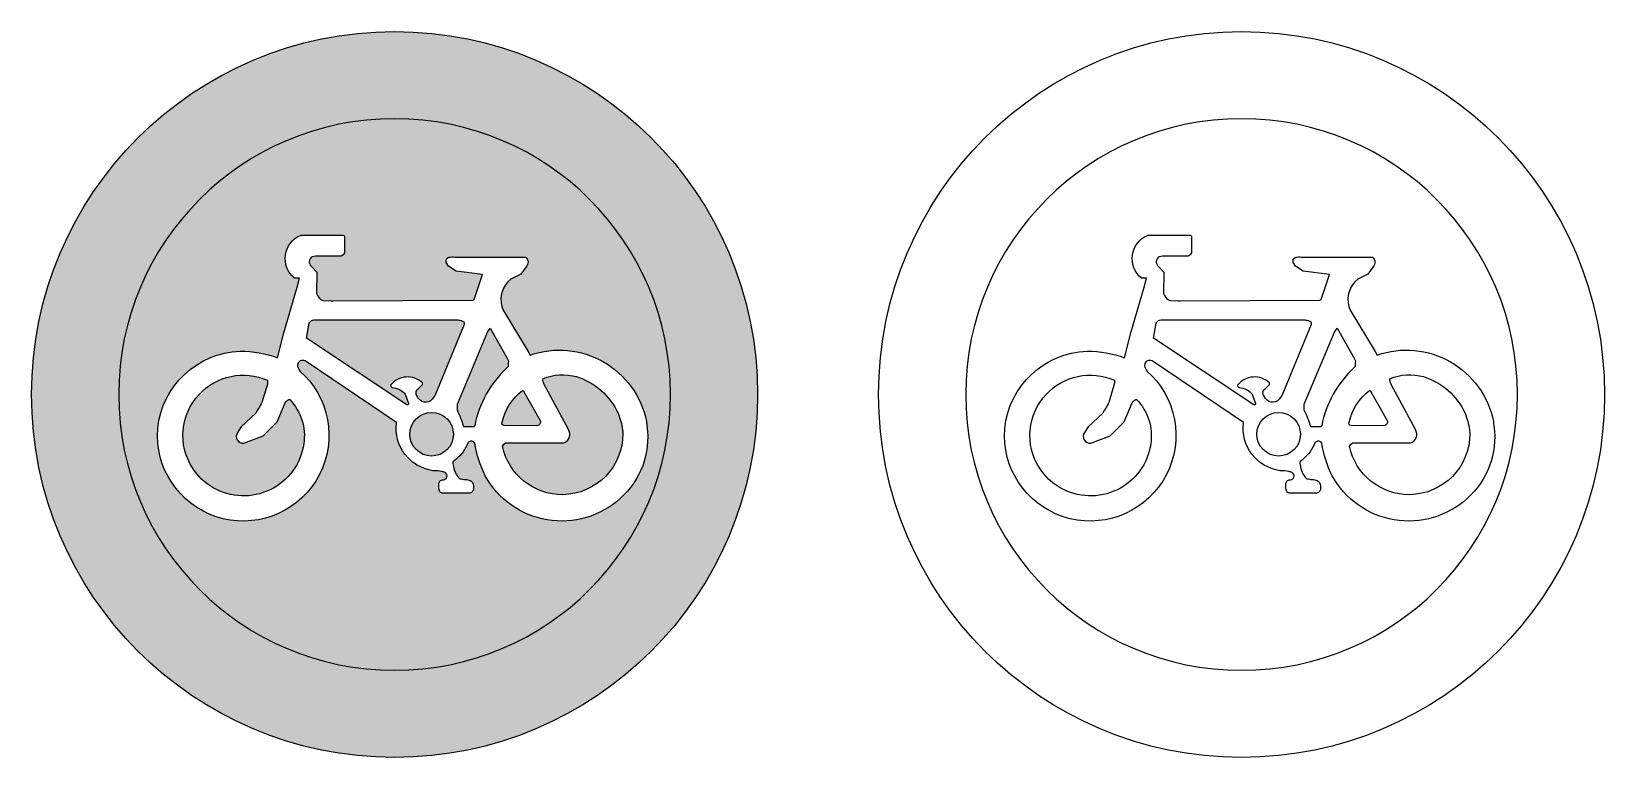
# Model space of a CAD drawing. Extents: x -63 to 1237, y 5 to 605.
import ezdxf

# ---------------------------------------------------------------- set-up
doc = ezdxf.new("R2010")
doc.units = 0
doc.header["$MEASUREMENT"] = 0

msp = doc.modelspace()

# ---------------------------------------------------------------- hatches: boundary and pattern name
h = msp.add_hatch(color=1)
edge = h.paths.add_edge_path()
edge.add_arc((236.9189999999999, 305.103), 300.001, 0, 180, ccw=False)
edge.add_arc((236.9189999999999, 305.103), 300.001, -180, 0, ccw=False)
edge = h.paths.add_edge_path(flags=16)
edge.add_arc((236.9189999999999, 305.103), 228.001, 180, 360)
edge.add_arc((236.9189999999999, 305.103), 228.001, 0, 180)
h = msp.add_hatch(color=7)
edge = h.paths.add_edge_path()
edge.add_arc((236.9189999999999, 305.103), 228.001, 180, 360)
edge.add_arc((236.9189999999999, 305.103), 228.001, 0, 180)
edge = h.paths.add_edge_path(flags=16)
edge.add_line((238.4279999999999, 281.862), (163.8819999999998, 332.455))
edge.add_arc((161.1820877962772, 328.6476489871849), 4.667488365555347, 54.65834886320427, 154.3374267037459)
edge.add_arc((162.1440117739, 329.0747299173579), 5.409286442325378, 162.8587510673334, 215.2212922063197)
edge.add_arc((166.2702376054498, 330.4294189605948), 9.645802753971532, 207.6372519076428, 234.3328046877688)
edge.add_arc((118.5285547848024, 273.605117669719), 64.60411601949701, 46.71004449175052, 49.31262777428259, ccw=False)
edge.add_arc((111.8258761805543, 271.3815823746904), 70.89796378911964, -184.59714386910161, 43.99837509479943, ccw=False)
edge.add_arc((111.6594059814638, 269.9781014449346), 70.85859308030182, 91.89358975070132, 174.2607976279703, ccw=False)
edge.add_arc((111.2813181357987, 261.6643651101909), 79.15798626150088, 68.50919286886352, 91.42122589064309, ccw=False)
edge.add_line((140.2809999999999, 335.319), (145.2929999999999, 356.187))
edge.add_line((145.2929999999999, 356.187), (156.4349999999998, 393.934))
edge.add_line((156.4349999999998, 393.934), (158.2919999999998, 401.401))
edge.add_line((158.2919999999998, 401.401), (154.1449999999999, 401.377))
edge.add_arc((167.3599660890713, 417.477727414319), 20.82951636513705, 112.9887217698724, 230.6219368577409, ccw=False)
edge.add_line((159.2249999999999, 436.653), (159.6969999999999, 436.7619999999999))
edge.add_line((159.6969999999999, 436.7619999999999), (194.2789999999999, 436.745))
edge.add_arc((194.1741612657201, 435.3471793630586), 1.40174665801805, 24.568554785469303, 85.7107575488842, ccw=False)
edge.add_line((195.4489999999998, 435.93), (195.4749999999999, 422.264))
edge.add_arc((191.5541978813079, 423.5108591059452), 4.114285707631193, 282.23350631001523, 342.35875163291576, ccw=False)
edge.add_arc((189.3657955263373, 434.3955710636577), 15.21646805781075, 279.13278621966316, 281.6019554299661, ccw=False)
edge.add_line((191.7809999999999, 419.372), (172.2299999999999, 419.372))
edge.add_line((172.2299999999999, 419.372), (171.6139999999998, 419.379))
edge.add_arc((173.0542495899342, 402.7215393905416), 16.71960863288868, 94.94165991674147, 103.7931668508882)
edge.add_arc((169.9816690486331, 415.5548065413259), 3.524673635176731, 105.0238377467359, 113.6278424478965)
edge.add_arc((171.1112354174731, 414.835775780879), 4.695895591078342, 122.7772167902068, 228.9765423790487)
edge.add_line((168.0289999999999, 411.293), (172.6679999999999, 406.148))
edge.add_line((172.6679999999999, 406.148), (172.4369999999999, 388.651))
edge.add_arc((182.244515768424, 391.8333061451894), 10.31088928994959, 197.977016711106, 242.7348194377724)
edge.add_line((177.521, 382.668), (182.4669999999999, 382.658))
edge.add_arc((183.5017475538626, 351.6096799602579), 31.06555777369004, 87.55687394268568, 91.90879031612587, ccw=False)
edge.add_line((184.8259999999999, 382.647), (186.151, 382.647))
edge.add_line((186.151, 382.647), (301.5299999999999, 382.969))
edge.add_arc((300.3715795219686, 386.2518761778553), 3.481266149413466, 289.4362835990817, 309.5867135150982)
edge.add_line((302.5899999999999, 383.569), (309.5099999999999, 404.271))
edge.add_line((309.5099999999999, 404.271), (287.7529999999999, 407.127))
edge.add_line((287.7529999999999, 407.127), (281.4789999999998, 411.088))
edge.add_line((281.4789999999998, 411.088), (279.6149999999999, 414.109))
edge.add_arc((285.2759447792045, 415.4104775978301), 5.808626320470053, 174.3038552263671, 192.9475764034907, ccw=False)
edge.add_arc((282.279826855861, 415.7553615840947), 2.793447389720437, 137.5997174854781, 175.2434541413233, ccw=False)
edge.add_arc((282.814014093642, 414.886295612088), 3.784423820055816, 99.84408574216098, 133.3330188895196, ccw=False)
edge.add_arc((284.8302668406968, 401.5073843744203), 17.31367963944511, 84.5223058592847, 98.84862321470098, ccw=False)
edge.add_line((286.4829999999999, 418.742), (345.2399999999999, 418.679))
edge.add_arc((341.5917029011496, 414.4058669799572), 5.618695358217929, -43.75657565220479, 49.51010579280711, ccw=False)
edge.add_line((345.65, 410.52), (341.16, 404.702))
edge.add_line((341.16, 404.702), (333.0599999999998, 400.449))
edge.add_line((333.0599999999998, 400.449), (330.4999999999999, 398.135))
edge.add_arc((346.6506996879928, 383.4861442987085), 21.80445077888905, 137.7916383066879, 203.0698615531332)
edge.add_line((326.5899999999998, 374.942), (347.4299999999999, 340.737))
edge.add_line((347.4299999999999, 340.737), (349.0299999999999, 337.723))
edge.add_arc((373.1426712657617, 268.4782697631896), 73.32294034706563, 11.196731211963879, 109.19933949132229, ccw=False)
edge.add_arc((342.9983351448592, 270.4117459532634), 102.8105998131846, 4.72186789428531, 6.873568297508712, ccw=False)
edge.add_arc((379.1046162276897, 269.4651473605983), 67.01926799261403, -48.628775333803105, 8.071293157026616, ccw=False)
edge.add_arc((375.0122151667857, 272.5914307367768), 72.07718183425466, 208.7165626620604, 312.17002362082275, ccw=False)
edge.add_arc((395.8528994017283, 279.3048890136989), 93.67117884062398, 188.8622259673101, 206.1921710500381, ccw=False)
edge.add_arc((300.3666330962431, 263.0413262611586), 3.458805346516946, 31.99582298270686, 173.9645184419045)
edge.add_arc((264.5571671076656, 279.1617559820487), 36.00113110105679, 306.2046561902131, 334.044438330062, ccw=False)
edge.add_arc((292.8388197471771, 243.9994039070428), 9.305890089615875, 138.9397427758337, 142.5502011766408)
edge.add_arc((287.1389311626305, 248.4443452271495), 2.078958757994488, 144.2831429373038, 183.567038099307)
edge.add_arc((308.2258514524347, 250.3668791623932), 23.25256052140758, 185.0625447774639, 215.0022812360487)
edge.add_arc((292.7784176276546, 239.7243648157272), 4.49675424591245, 216.8271021720963, 260.6777278359567)
edge.add_arc((299.5257834009567, 278.569764291786), 43.92362715209578, 260.2005760698002, 265.9099962579136)
edge.add_arc((295.9645148749056, 227.1825132210892), 7.587595102526218, 55.61149147575179, 86.7626821839267, ccw=False)
edge.add_arc((296.3235991187775, 228.8971498801124), 6.007534427099589, -7.480850520816773, 49.18797818868569, ccw=False)
edge.add_arc((293.1546038907336, 228.6766388885154), 9.142663309567114, 340.6345356844854, 356.4780709219494, ccw=False)
edge.add_arc((298.7874621494357, 226.9720753235084), 3.273593087316171, 290.2591684170794, 336.084557093037, ccw=False)
edge.add_arc((295.8272692151661, 235.7999820420645), 12.5834973427927, 282.31427690398255, 288.9852878976342, ccw=False)
edge.add_line((298.511, 223.506), (277.1499999999999, 223.465))
edge.add_arc((278.1792750964207, 231.2027215247031), 7.805878657650601, 247.84838460381638, 262.42297186155974, ccw=False)
edge.add_arc((275.9965077561817, 225.7238285919874), 1.908866890522534, 203.6529292210558, 246.5213102174371, ccw=False)
edge.add_arc((286.266606680479, 229.5149701307035), 12.8535163792707, 170.4024184419264, 200.7647037477972, ccw=False)
edge.add_arc((277.4041288133112, 230.9458117877502), 3.87710135040579, 130.658634211513, 169.4151817804324, ccw=False)
edge.add_arc((276.6276285536103, 231.5341783064381), 2.932059003039369, 94.2958162515427, 126.6355953221871, ccw=False)
edge.add_arc((276.1321742719406, 239.22412620356), 4.774100838956055, 273.312132684948, 293.9477770396002)
edge.add_arc((277.3424005266948, 237.8233482412571), 3.050394744296733, 283.7995796730481, 441.2202933520584)
edge.add_arc((275.0902233428925, 235.2352197959458), 6.227154725302669, 64.12306937104658, 69.26425092005809)
edge.add_arc((272.0797914113186, 228.4059367401831), 13.68570094954525, 67.6000299893659, 72.89097385362288)
edge.add_arc((269.9174801448921, 207.9923187430952), 34.06059984991754, 79.53170235616659, 91.15485571472021)
edge.add_line((269.231, 242.046), (268.6649999999998, 242.082))
edge.add_arc((274.0418267984556, 277.5506122776497), 35.87384455732107, 173.0973978574765, 261.37993874217614, ccw=False)
edge = h.paths.add_edge_path(flags=0)
edge.add_arc((120.5371353066723, 315.5242345788585), 11.39768778815705, -9.485084332598092, 6.9530863318045135, ccw=False)
edge.add_line((131.7789999999999, 313.646), (127.1369999999998, 298.389))
edge.add_arc((111.4229484593272, 303.4804732875169), 16.51830851087401, 337.9865091765673, 342.04727777963564, ccw=False)
edge.add_arc((49.38372885504984, 342.6861501905583), 89.69074535451394, 325.76796121671305, 329.59214537677684, ccw=False)
edge.add_arc((143.6230559499404, 280.4978753457286), 23.26189712333919, 149.7089716470249, 157.109723339572)
edge.add_line((122.1929999999999, 289.546), (110.0229999999999, 278.488))
edge.add_line((110.0229999999999, 278.488), (107.1809999999999, 273.66))
edge.add_arc((111.6376549537289, 270.4309557987895), 5.503498871624211, 144.075003756961, 278.6460937823871)
edge.add_line((112.4649999999999, 264.99), (128.266, 271.032))
edge.add_line((128.266, 271.032), (139.5649999999999, 282.346))
edge.add_arc((138.8098049793977, 284.010238755832), 1.827569466684027, 294.4075042443263, 311.0499324481762)
edge.add_line((140.0099999999999, 282.632), (146.5809999999999, 298.132))
edge.add_arc((151.9506646216246, 295.5221017533155), 5.97033223587886, 119.5080755751213, 154.0781658560803, ccw=False)
edge.add_arc((150.0442011634426, 298.5410645159286), 2.410107912163999, 85.57859548387108, 115.4110853713691, ccw=False)
edge.add_arc((119.1237120614927, 270.9162039042876), 43.23505160953323, -8.587985351686712, 43.98932612463352, ccw=False)
edge.add_arc((112.2103721315908, 271.4469540061194), 50.15270141612951, 239.8983442542115, 351.99187008721395, ccw=False)
edge.add_arc((111.3814938791353, 270.8123843741436), 49.18961664506146, 212.4818027703095, 240.3629086777319, ccw=False)
edge.add_arc((111.5403647539092, 271.2785651060487), 49.57494429652103, 136.8300364219519, 212.8376965320074, ccw=False)
edge.add_arc((111.8627909227864, 271.2834435824233), 49.80726523273189, 66.33983185796342, 137.0878889696901, ccw=False)
edge = h.paths.add_edge_path(flags=0)
edge.add_line((164.1399999999999, 351.7430000000001), (166.4159999999999, 364.086))
edge.add_arc((170.4482572859971, 362.428337111004), 4.359695525381539, 130.7920561505908, 157.6524129111187, ccw=False)
edge.add_arc((171.2771368939878, 360.645113362384), 6.274331763722582, 92.15685811794162, 125.87793227019449, ccw=False)
edge.add_arc((173.1992255188204, 304.2716235911153), 62.6805435944465, 90.47645353532181, 91.97320657285422, ccw=False)
edge.add_line((172.6779999999999, 366.95), (289.1429999999999, 366.795))
edge.add_arc((286.3280418441258, 346.2960867902117), 20.69128879992144, 70.86366460554808, 82.18091559208398, ccw=False)
edge.add_arc((292.4592513792245, 363.9719380484839), 1.982269460743638, -2.8898477182298734, 70.80470384950382, ccw=False)
edge.add_arc((286.7850611891407, 364.1027876393252), 7.65741746640745, 352.33171469578036, 358.27289546598973, ccw=False)
edge.add_line((294.3739999999998, 363.081), (270.1189999999998, 304.126))
edge.add_arc((246.420061968089, 318.8879018922315), 27.92048372281929, 324.44857608101984, 328.08151173166317, ccw=False)
edge.add_arc((262.6026573807696, 306.1293661998034), 7.400184862757677, 217.0564803605449, 331.9895658416221, ccw=False)
edge.add_line((256.6969999999999, 301.67), (254.8169999999999, 304.978))
edge.add_arc((259.2247637832383, 306.2521657211731), 4.588232759335645, 128.2375446984357, 196.1231566417216, ccw=False)
edge.add_line((256.3849999999999, 309.856), (260.021, 313.483))
edge.add_arc((256.7086812880116, 313.9474447805284), 3.344721842537588, 352.0181722498123, 372.107698736984)
edge.add_arc((247.6136623739778, 301.6605241103306), 17.9332674251526, 46.40791467719709, 141.1367477823387)
edge.add_arc((235.9680086036017, 312.9261117947632), 2.318045686679635, 180.3240896036575, 211.0931860543817)
edge.add_arc((237.0482513720134, 313.893061183257), 3.752189597889451, 215.2220132883537, 236.4216053681509)
edge.add_arc((234.5533550129029, 296.3886140916475), 14.38450844640533, 38.70294820419508, 88.32825024054591, ccw=False)
edge.add_line((245.7789999999999, 305.383), (248.1289999999998, 298.588))
edge.add_arc((247.3284712619805, 297.7137155199978), 1.185419593379204, -105.7851783131847, 47.521573160517676, ccw=False)
edge.add_line((247.006, 296.573), (164.1399999999999, 351.7430000000001))
edge = h.paths.add_edge_path(flags=0)
edge.add_arc((267.5289999999999, 272.258), 18.03099999999995, 0, 180, ccw=False)
edge.add_arc((267.5289999999999, 272.258), 18.03099999999995, -180, 0, ccw=False)
edge = h.paths.add_edge_path(flags=0)
edge.add_line((315.8499999999999, 360.027), (330.3599999999998, 334.591))
edge.add_arc((318.8664536838626, 329.7505054358775), 12.47124671179627, 16.885959644402988, 22.838339925240916, ccw=False)
edge.add_arc((327.4893064452928, 332.1405683245469), 3.532644851642927, -13.798569288356816, 20.418177908380017, ccw=False)
edge.add_arc((274.5687549202964, 329.7395), 56.37279258900352, -1.5842190393224769, 1.5842190393224769, ccw=False)
edge.add_arc((383.018321116988, 267.927768209725), 79.65354357705255, 130.8485308496584, 132.0868799825607)
edge.add_arc((389.9566419422673, 262.3706700458338), 88.43955735083279, 133.0097527164973, 168.9727635156055)
edge.add_line((303.1499999999999, 279.287), (302.7599999999999, 278.53))
edge.add_arc((301.3409593929074, 281.7761725259403), 3.542783130922239, 284.8677851519749, 293.6121923729967, ccw=False)
edge.add_line((302.2499999999999, 278.352), (298.5279999999999, 278.246))
edge.add_arc((298.1508416854113, 366.5026213333834), 88.25742720915045, 267.4732882209445, 270.24484789654423, ccw=False)
edge.add_arc((184.4633782275412, 243.0796961491516), 115.316748895506, 17.79974697736072, 25.19660661608431)
edge.add_line((288.8079999999999, 292.173), (288.8079999999999, 297.23))
edge.add_line((288.8079999999999, 297.23), (313.6199999999999, 356.601))
edge.add_line((313.6199999999999, 356.601), (315.8499999999999, 360.027))
edge = h.paths.add_edge_path(flags=0)
edge.add_arc((341.6675582051289, 305.8234663924091), 2.84293637935032, 47.72424537781791, 71.27958439413709, ccw=False)
edge.add_line((343.5799999999998, 307.927), (357.1899999999999, 283.712))
edge.add_arc((354.3457438916129, 282.4320177012017), 3.118997835096025, -84.77097871741069, 24.228868535696222, ccw=False)
edge.add_line((354.63, 279.326), (327.4899999999999, 279.458))
edge.add_arc((327.5469783346453, 281.4289843576054), 1.971807766630503, 153.0054249037048, 268.34412225420635, ccw=False)
edge.add_arc((372.5797395530755, 270.8076115952909), 48.18616948184164, 128.5047766192845, 166.1726028462099, ccw=False)
edge = h.paths.add_edge_path(flags=0)
edge.add_line((328.9399999999999, 265.129), (376.6099999999998, 265.102))
edge.add_arc((374.4399367629103, 272.08510851585), 7.312522068144695, 287.2630980667728, 393.039308270587)
edge.add_line((380.5699999999998, 276.072), (360.4, 313.815))
edge.add_arc((370.3139097812071, 318.058572918926), 10.78394724895096, 179.8489649830315, 203.1729739606817, ccw=False)
edge.add_arc((375.9495827515589, 279.3591347163315), 42.0648338540077, 74.2467169205836, 112.97565019548131, ccw=False)
edge.add_arc((370.5315700949275, 266.2899686174628), 56.13881900244972, 24.46483445968647, 72.54583738773857, ccw=False)
edge.add_arc((375.7465332536591, 270.1208271300266), 49.82326723801583, 6.596096996524977, 22.938388215463306, ccw=False)
edge.add_arc((455.9868130609059, 282.1963441866621), 31.39615884257376, 191.6731685464917, 193.3575126711078)
edge.add_arc((416.4147462799134, 273.031578302529), 9.2254396977867, -0.3638105249698924, 11.957747763113389, ccw=False)
edge.add_arc((375.1046243166484, 272.8153619861091), 50.53562154758671, -89.09818955324448, 0.17872556540498863, ccw=False)
edge.add_arc((375.3604503465797, 272.4553839733214), 50.17228519901266, 191.5263843086373, 270.6161671476272, ccw=False)
edge.add_arc((330.8873314587705, 260.4117755846493), 5.103362224563138, 112.4314705094927, 156.7047374455783, ccw=False)

# ---------------------------------------------------------------- linework, layer by layer
at = {"color": 1}
msp.add_lwpolyline([(-63.08200000000011, 305.103, -1), (536.92, 305.103, -1)], format="xyb", close=True, dxfattribs=at)
for points in [[(636.918, 305.103, -1), (1236.92, 305.103, -1)], [(8.917999999999893, 305.103, 1), (464.92, 305.103, 1)], [(708.918, 305.103, 1), (1164.92, 305.103, 1)], [(238.4279999999999, 281.862), (163.8819999999998, 332.455, 0.464604), (156.9749999999999, 330.669, 0.232535), (157.7249999999999, 325.955, 0.117011), (160.646, 322.593, -0.0113564), (162.8269999999999, 320.63, -1.54866), (41.15599999999995, 277.064, -0.375712), (109.3179999999999, 340.798, -0.100307), (140.2809999999999, 335.319), (145.2929999999999, 356.187), (156.4349999999998, 393.934), (158.2919999999998, 401.401), (154.1449999999999, 401.377, -0.563662), (159.2249999999999, 436.653), (159.6969999999999, 436.7619999999999), (194.2789999999999, 436.745, -0.273298), (195.4489999999998, 435.93), (195.4749999999999, 422.264, -0.268535), (192.4259999999999, 419.49, -0.0107742), (191.7809999999999, 419.372), (172.2299999999999, 419.372), (171.6139999999998, 419.379, 0.0386412), (169.0679999999999, 418.959, 0.0375597), (168.5689999999998, 418.784, 0.4996680000000001), (168.0289999999999, 411.293), (172.6679999999999, 406.148), (172.4369999999999, 388.651, 0.197814), (177.521, 382.668), (182.4669999999999, 382.658, -0.0189911), (184.8259999999999, 382.647), (186.151, 382.647), (301.5299999999999, 382.969, 0.08815010000000001), (302.5899999999999, 383.569), (309.5099999999999, 404.271), (287.7529999999999, 407.127), (281.4789999999998, 411.088), (279.6149999999999, 414.109, -0.0815285), (279.496, 415.987, -0.165745), (280.2169999999999, 417.639, -0.147172), (282.1669999999998, 418.615, -0.06259189999999999), (286.4829999999999, 418.742), (345.2399999999999, 418.679, -0.431013), (345.65, 410.52), (341.16, 404.702), (333.0599999999998, 400.449), (330.4999999999999, 398.135, 0.292791), (326.5899999999998, 374.942), (347.4299999999999, 340.737), (349.0299999999999, 337.723, -0.45574), (445.0699999999998, 282.716, -0.00938884), (445.4599999999999, 278.875, -0.252575), (423.4, 219.171, -0.484784), (311.7999999999998, 237.96, -0.07576060000000001), (303.2999999999998, 264.874, 0.713087), (296.9269999999999, 263.405, -0.122075), (285.8219999999999, 250.112, 0.0157549), (285.4509999999999, 249.658, 0.173107), (285.0639999999999, 248.315, 0.131385), (289.1789999999999, 237.029, 0.193704), (292.0499999999998, 235.287, 0.0249172), (296.3929999999999, 234.758, -0.136766), (300.2499999999999, 233.444, -0.25243), (302.2799999999999, 228.115, -0.0692408), (301.7799999999999, 225.645, -0.202659), (299.9209999999999, 223.901, -0.029116), (298.511, 223.506), (277.1499999999999, 223.465, -0.0636795), (275.236, 223.973, -0.189261), (274.2479999999999, 224.958, -0.133261), (273.593, 231.658, -0.170738), (274.8779999999999, 233.887, -0.142053), (276.4079999999999, 234.458, 0.0902841), (278.0699999999999, 234.861, 0.8201), (277.8079999999999, 240.838, 0.0224364), (277.2949999999998, 241.059, 0.0230902), (276.106, 241.486, 0.0507591), (269.231, 242.046), (268.6649999999998, 242.082, -0.405461)], [(938.428, 281.862), (863.882, 332.455, 0.464604), (856.975, 330.669, 0.232535), (857.725, 325.955, 0.117011), (860.6460000000001, 322.593, -0.0113564), (862.827, 320.63, -1.54866), (741.1560000000001, 277.064, -0.375712), (809.318, 340.798, -0.100307), (840.2810000000001, 335.319), (845.293, 356.187), (856.435, 393.934), (858.2919999999999, 401.401), (854.145, 401.377, -0.563662), (859.225, 436.653), (859.697, 436.7619999999999), (894.279, 436.745, -0.273298), (895.449, 435.93), (895.475, 422.264, -0.268535), (892.426, 419.49, -0.0107742), (891.7810000000001, 419.372), (872.23, 419.372), (871.6139999999999, 419.379, 0.0386412), (869.068, 418.959, 0.0375597), (868.569, 418.784, 0.4996680000000001), (868.029, 411.293), (872.668, 406.148), (872.437, 388.651, 0.197814), (877.5210000000001, 382.668), (882.467, 382.658, -0.0189911), (884.826, 382.647), (886.1510000000001, 382.647), (1001.53, 382.969, 0.08815010000000001), (1002.59, 383.569), (1009.51, 404.271), (987.753, 407.127), (981.4789999999999, 411.088), (979.615, 414.109, -0.0815285), (979.4960000000001, 415.987, -0.165745), (980.217, 417.639, -0.147172), (982.1669999999999, 418.615, -0.06259189999999999), (986.4830000000001, 418.742), (1045.24, 418.679, -0.431013), (1045.65, 410.52), (1041.16, 404.702), (1033.06, 400.449), (1030.5, 398.135, 0.292791), (1026.59, 374.942), (1047.43, 340.737), (1049.03, 337.723, -0.45574), (1145.07, 282.716, -0.00938884), (1145.46, 278.875, -0.252575), (1123.4, 219.171, -0.484784), (1011.8, 237.96, -0.07576060000000001), (1003.3, 264.874, 0.713087), (996.927, 263.405, -0.122075), (985.822, 250.112, 0.0157549), (985.451, 249.658, 0.173107), (985.064, 248.315, 0.131385), (989.179, 237.029, 0.193704), (992.05, 235.287, 0.0249172), (996.393, 234.758, -0.136766), (1000.25, 233.444, -0.25243), (1002.28, 228.115, -0.0692408), (1001.78, 225.645, -0.202659), (999.921, 223.901, -0.029116), (998.5110000000001, 223.506), (977.15, 223.465, -0.0636795), (975.2360000000001, 223.973, -0.189261), (974.248, 224.958, -0.133261), (973.5930000000001, 231.658, -0.170738), (974.878, 233.887, -0.142053), (976.408, 234.458, 0.0902841), (978.07, 234.861, 0.8201), (977.808, 240.838, 0.0224364), (977.295, 241.059, 0.0230902), (976.1060000000001, 241.486, 0.0507591), (969.2310000000001, 242.046), (968.665, 242.082, -0.405461)], [(164.1399999999999, 351.7430000000001), (166.4159999999999, 364.086, -0.11774), (167.5999999999999, 365.729, -0.148207), (171.0409999999999, 366.915, -0.00653091), (172.6779999999999, 366.95), (289.1429999999999, 366.795, -0.049421), (293.111, 365.844, -0.333114), (294.4389999999999, 363.872, -0.0259291), (294.3739999999998, 363.081), (270.1189999999998, 304.126, -0.015853), (269.136, 302.654, -0.548239), (256.6969999999999, 301.67), (254.8169999999999, 304.978, -0.305185), (256.3849999999999, 309.856), (260.021, 313.483, 0.0878823), (259.9789999999998, 314.649, 0.438599), (233.6499999999999, 312.913, 0.135068), (233.9829999999999, 311.729, 0.0927654), (234.973, 310.767, -0.21998), (245.7789999999999, 305.383), (248.1289999999998, 298.588, -0.790509), (247.006, 296.573)], [(864.14, 351.7430000000001), (866.416, 364.086, -0.11774), (867.6, 365.729, -0.148207), (871.041, 366.915, -0.00653091), (872.678, 366.95), (989.143, 366.795, -0.049421), (993.1110000000001, 365.844, -0.333114), (994.439, 363.872, -0.0259291), (994.3739999999999, 363.081), (970.1189999999999, 304.126, -0.015853), (969.1360000000001, 302.654, -0.548239), (956.697, 301.67), (954.817, 304.978, -0.305185), (956.385, 309.856), (960.0210000000001, 313.483, 0.0878823), (959.9789999999999, 314.649, 0.438599), (933.65, 312.913, 0.135068), (933.9830000000001, 311.729, 0.0927654), (934.9730000000001, 310.767, -0.21998), (945.779, 305.383), (948.1289999999999, 298.588, -0.790509), (947.0060000000001, 296.573)], [(315.8499999999999, 360.027), (330.3599999999998, 334.591, -0.025978), (330.7999999999998, 333.373, -0.150418), (330.92, 331.298, -0.0138258), (330.92, 328.181, 0.00540337), (329.63, 327.041, 0.158219), (303.1499999999999, 279.287), (302.7599999999999, 278.53, -0.0381732), (302.2499999999999, 278.352), (298.5279999999999, 278.246, -0.0120938), (294.2599999999999, 278.331, 0.0322861), (288.8079999999999, 292.173), (288.8079999999999, 297.23), (313.6199999999999, 356.601)], [(1015.85, 360.027), (1030.36, 334.591, -0.025978), (1030.8, 333.373, -0.150418), (1030.92, 331.298, -0.0138258), (1030.92, 328.181, 0.00540337), (1029.63, 327.041, 0.158219), (1003.15, 279.287), (1002.76, 278.53, -0.0381732), (1002.25, 278.352), (998.528, 278.246, -0.0120938), (994.26, 278.331, 0.0322861), (988.808, 292.173), (988.808, 297.23), (1013.62, 356.601)], [(131.851, 316.904, -0.0718483), (131.7789999999999, 313.646), (127.1369999999998, 298.389, -0.0177203), (126.7369999999999, 297.289, -0.0166877), (123.5369999999998, 292.231, 0.0323031), (122.1929999999999, 289.546), (110.0229999999999, 278.488), (107.1809999999999, 273.66, 0.665475), (112.4649999999999, 264.99), (128.266, 271.032), (139.5649999999999, 282.346, 0.0727442), (140.0099999999999, 282.632), (146.5809999999999, 298.132, -0.151995), (149.0099999999999, 300.718, -0.130909), (150.2299999999999, 300.944, -0.233523), (161.8739999999998, 264.46, -0.532233), (87.0569999999999, 228.058, -0.122258), (69.88699999999983, 244.396, -0.344365), (75.38399999999979, 305.196, -0.318891)], [(328.9399999999999, 265.129), (376.6099999999998, 265.102, 0.497363), (380.5699999999998, 276.072), (360.4, 313.815, -0.102123), (359.5299999999999, 318.087, -0.170614), (387.3699999999998, 319.844, -0.212926), (421.63, 289.539, -0.0714278), (425.2399999999999, 275.844, 0.00734947), (425.4399999999999, 274.943, -0.0538148), (425.64, 272.973, -0.410522), (375.9, 222.286, -0.359479), (326.1999999999999, 262.43, -0.195618)], [(831.8510000000001, 316.904, -0.0718483), (831.779, 313.646), (827.137, 298.389, -0.0177203), (826.737, 297.289, -0.0166877), (823.5369999999999, 292.231, 0.0323031), (822.193, 289.546), (810.023, 278.488), (807.181, 273.66, 0.665475), (812.465, 264.99), (828.2660000000001, 271.032), (839.565, 282.346, 0.0727442), (840.01, 282.632), (846.581, 298.132, -0.151995), (849.01, 300.718, -0.130909), (850.23, 300.944, -0.233523), (861.8739999999999, 264.46, -0.532233), (787.057, 228.058, -0.122258), (769.887, 244.396, -0.344365), (775.3839999999999, 305.196, -0.318891)], [(1028.94, 265.129), (1076.61, 265.102, 0.497363), (1080.57, 276.072), (1060.4, 313.815, -0.102123), (1059.53, 318.087, -0.170614), (1087.37, 319.844, -0.212926), (1121.63, 289.539, -0.0714278), (1125.24, 275.844, 0.00734947), (1125.44, 274.943, -0.0538148), (1125.64, 272.973, -0.410522), (1075.9, 222.286, -0.359479), (1026.2, 262.43, -0.195618)], [(342.5799999999998, 308.516, -0.103143), (343.5799999999998, 307.927), (357.1899999999999, 283.712, -0.515033), (354.63, 279.326), (327.4899999999999, 279.458, -0.550543), (325.7899999999998, 282.324, -0.165853)], [(1042.58, 308.516, -0.103143), (1043.58, 307.927), (1057.19, 283.712, -0.515033), (1054.63, 279.326), (1027.49, 279.458, -0.550543), (1025.79, 282.324, -0.165853)], [(249.4979999999999, 272.258, -1), (285.5599999999998, 272.258, -1)], [(949.498, 272.258, -1), (985.56, 272.258, -1)]]:
    msp.add_lwpolyline(points, format="xyb", close=True)

doc.saveas('drawing.dxf')
